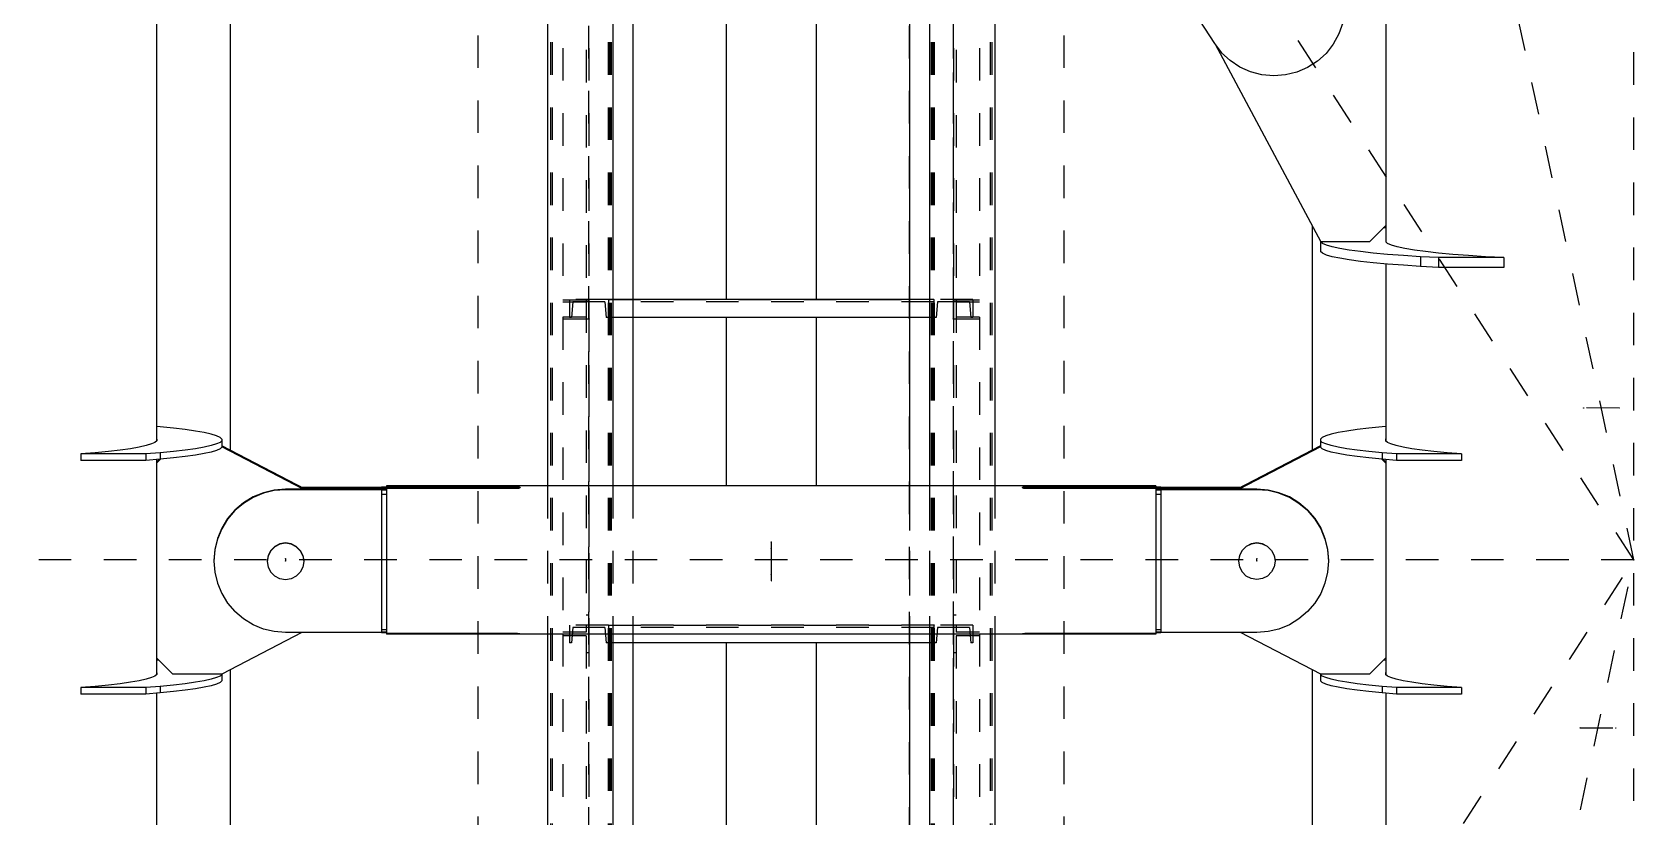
# Model space of a CAD drawing. Header units: millimetres. Extents: x 149919 to 150445, y 136651 to 136866.
# Drawn here: x 150260.593 to 150265.514, y 136724.986 to 136727.397 of the extents above; entities that cross this region are included whole.
import ezdxf

# ---------------------------------------------------------------- set-up
doc = ezdxf.new("R2010")
doc.units = ezdxf.units.MM
doc.header["$LTSCALE"] = 0.25
for name, pattern in [('CENTER', [50.8, 31.75, -6.35, 6.35, -6.35]), ('XKITLINE00', [0]), ('XKITLINE02', [4, 2, -2]), ('XKITLINE03', [6, 3, -1, 1, -1])]:
    doc.linetypes.add(name, pattern=pattern)

# ---------------------------------------------------------------- blocks, each defined once
blk = doc.blocks.new('çatıı')
at = {"color": 8, "linetype": 'CENTER'}
for p, q in [((12370, 7286.23), (12370, 8951.04)), ((12370, 7540.27), (11840, 8360.27)), ((12370, 7540.27), (12195, 8360.27)), ((12015, 6431.43), (12015, 8100.54)), ((12195, 6431.43), (12195, 8100.54)), ((12365.51, 7586.93), (12354.56, 7586.96)), ((12105, 7545.81), (12105, 7535.82)), ((11840, 6720.27), (12370, 7540.27)), ((12370, 7540.27), (11840, 7540.27)), ((11955.8, 7540.63), (11955.8, 7539.92)), ((12105, 7543.85), (12105, 7533.86)), ((12195, 6720.27), (12370, 7540.27)), ((12254.2, 7539.92), (12254.2, 7540.63)), ((12353.51, 7488.7), (12364.46, 7488.67))]:
    blk.add_line(p, q, dxfattribs=at)
at = {"color": 8, "linetype": 'XKITLINE00'}
for p, q in [((11916.2, 8150.56), (11916.2, 7576.88)), ((11938.8, 7906.14), (11938.8, 7573.97)), ((12293.8, 7737.72), (12293.8, 7643.01)), ((12224.49, 7724.76), (12241.17, 7698.95)), ((12091.2, 7714.77), (12091.2, 7620.27)), ((12118.8, 7714.77), (12118.8, 7620.27)), ((12279.4, 7701.87), (12277.67, 7698.72)), ((12280.59, 7705.26), (12279.4, 7701.87)), ((12241.17, 7698.95), (12243.36, 7696.11)), ((12241.37, 7698.69), (12273.8, 7638.03)), ((12277.67, 7698.72), (12275.44, 7695.9)), ((12246, 7693.66), (12243.36, 7696.11)), ((12249, 7691.68), (12246, 7693.66)), ((12272.78, 7693.49), (12269.75, 7691.55)), ((12275.44, 7695.9), (12272.78, 7693.49)), ((12252.29, 7690.22), (12249, 7691.68)), ((12255.77, 7689.31), (12252.29, 7690.22)), ((12259.36, 7688.99), (12255.77, 7689.31)), ((12262.95, 7689.27), (12259.36, 7688.99)), ((12266.44, 7690.13), (12262.95, 7689.27)), ((12269.75, 7691.55), (12266.44, 7690.13)), ((12271.2, 7642.89), (12271.2, 7573.97)), ((12293.8, 7643.01), (12288.8, 7638.03)), ((12293.8, 7643.01), (12293.8, 7637.98)), ((12273.77, 7638.08), (12273.77, 7638)), ((12274.37, 7637.47), (12273.77, 7638)), ((12273.77, 7638), (12273.77, 7635.01)), ((12288.8, 7638.03), (12273.8, 7638.03)), ((12293.8, 7642.33), (12293.04, 7642.26)), ((12293.8, 7638.55), (12293.77, 7638.53)), ((12293.77, 7638.53), (12293.77, 7638)), ((12294.37, 7637.47), (12293.77, 7638)), ((12274.37, 7634.48), (12273.77, 7635.01)), ((12275.56, 7636.94), (12274.37, 7637.47)), ((12275.56, 7633.95), (12274.37, 7634.48)), ((12277.34, 7636.43), (12275.56, 7636.94)), ((12277.34, 7633.44), (12275.56, 7633.95)), ((12279.69, 7635.93), (12277.34, 7636.43)), ((12279.69, 7632.94), (12277.34, 7633.44)), ((12282.59, 7635.45), (12279.69, 7635.93)), ((12282.59, 7632.46), (12279.69, 7632.94)), ((12286.02, 7634.99), (12282.59, 7635.45)), ((12289.95, 7634.55), (12286.02, 7634.99)), ((12294.36, 7634.15), (12289.95, 7634.55)), ((12299.2, 7633.78), (12294.36, 7634.15)), ((12295.56, 7636.94), (12294.37, 7637.47)), ((12297.34, 7636.43), (12295.56, 7636.94)), ((12299.69, 7635.93), (12297.34, 7636.43)), ((12304.44, 7633.44), (12299.2, 7633.78)), ((12302.59, 7635.45), (12299.69, 7635.93)), ((12306.02, 7634.99), (12302.59, 7635.45)), ((12310.04, 7633.14), (12304.44, 7633.44)), ((12304.44, 7633.44), (12304.44, 7630.45)), ((12309.95, 7634.55), (12306.02, 7634.99)), ((12314.36, 7634.15), (12309.95, 7634.55)), ((12330.04, 7633.14), (12310.04, 7633.14)), ((12310.04, 7633.14), (12310.04, 7630.15)), ((12319.2, 7633.78), (12314.36, 7634.15)), ((12324.44, 7633.44), (12319.2, 7633.78)), ((12330.04, 7633.14), (12324.44, 7633.44)), ((12330.04, 7633.14), (12330.04, 7630.15)), ((12286.02, 7632), (12282.59, 7632.46)), ((12289.95, 7631.56), (12286.02, 7632)), ((12294.36, 7631.16), (12289.95, 7631.56)), ((12293.8, 7631.21), (12293.8, 7576.88)), ((12299.2, 7630.79), (12294.36, 7631.16)), ((12304.44, 7630.45), (12299.2, 7630.79)), ((12310.04, 7630.15), (12304.44, 7630.45)), ((12330.04, 7630.15), (12310.04, 7630.15)), ((12091.2, 7614.77), (12091.2, 7563.05)), ((12118.8, 7614.77), (12118.8, 7563.05)), ((11917.34, 7581.13), (11916.2, 7581.22)), ((11921.4, 7580.73), (11917.34, 7581.13)), ((11925.01, 7580.31), (11921.4, 7580.73)), ((11928.16, 7579.86), (11925.01, 7580.31)), ((11930.81, 7579.4), (11928.16, 7579.86)), ((11932.96, 7578.92), (11930.81, 7579.4)), ((11934.59, 7578.42), (11932.96, 7578.92)), ((12277.03, 7578.92), (12275.4, 7578.42)), ((12279.18, 7579.4), (12277.03, 7578.92)), ((12281.83, 7579.86), (12279.18, 7579.4)), ((12284.98, 7580.31), (12281.83, 7579.86)), ((12288.59, 7580.73), (12284.98, 7580.31)), ((12292.65, 7581.13), (12288.59, 7580.73)), ((12293.8, 7581.22), (12292.65, 7581.13)), ((11905.01, 7574.01), (11901.4, 7573.59)), ((11908.16, 7574.46), (11905.01, 7574.01)), ((11910.81, 7574.92), (11908.16, 7574.46)), ((11912.96, 7575.4), (11910.81, 7574.92)), ((11914.59, 7575.9), (11912.96, 7575.4)), ((11915.68, 7576.4), (11914.59, 7575.9)), ((11916.23, 7576.9), (11915.68, 7576.4)), ((11916.23, 7577.41), (11916.2, 7577.44)), ((11916.23, 7577.41), (11916.23, 7576.9)), ((11925.01, 7574.01), (11921.4, 7573.59)), ((11928.16, 7574.46), (11925.01, 7574.01)), ((11930.81, 7574.92), (11928.16, 7574.46)), ((11932.96, 7575.4), (11930.81, 7574.92)), ((11934.59, 7575.9), (11932.96, 7575.4)), ((11934.59, 7573.9), (11932.96, 7573.41)), ((11935.68, 7577.92), (11934.59, 7578.42)), ((11935.68, 7576.4), (11934.59, 7575.9)), ((11935.68, 7574.4), (11934.59, 7573.9)), ((11936.23, 7577.41), (11935.68, 7577.92)), ((11936.23, 7576.9), (11935.68, 7576.4)), ((11936.23, 7574.91), (11935.68, 7574.4)), ((11936.23, 7577.41), (11936.23, 7576.9)), ((11936.23, 7576.9), (11936.23, 7574.91)), ((11961.86, 7562.01), (11936.23, 7575.31)), ((11961.25, 7562.01), (11936.23, 7574.99)), ((12273.76, 7575.31), (12248.13, 7562.01)), ((12273.76, 7574.99), (12248.74, 7562.01)), ((12274.31, 7577.92), (12273.76, 7577.41)), ((12273.76, 7577.41), (12273.76, 7576.9)), ((12273.76, 7576.9), (12273.76, 7574.91)), ((12274.31, 7576.4), (12273.76, 7576.9)), ((12274.31, 7574.4), (12273.76, 7574.91)), ((12275.4, 7578.42), (12274.31, 7577.92)), ((12275.4, 7575.9), (12274.31, 7576.4)), ((12275.4, 7573.9), (12274.31, 7574.4)), ((12277.03, 7575.4), (12275.4, 7575.9)), ((12277.03, 7573.41), (12275.4, 7573.9)), ((12279.18, 7574.92), (12277.03, 7575.4)), ((12281.83, 7574.46), (12279.18, 7574.92)), ((12284.98, 7574.01), (12281.83, 7574.46)), ((12288.59, 7573.59), (12284.98, 7574.01)), ((12293.8, 7577.44), (12293.76, 7577.41)), ((12293.76, 7577.41), (12293.76, 7576.9)), ((12294.31, 7576.4), (12293.76, 7576.9)), ((12295.4, 7575.9), (12294.31, 7576.4)), ((12297.03, 7575.4), (12295.4, 7575.9)), ((12299.18, 7574.92), (12297.03, 7575.4)), ((12301.83, 7574.46), (12299.18, 7574.92)), ((12304.98, 7574.01), (12301.83, 7574.46)), ((12308.59, 7573.59), (12304.98, 7574.01)), ((11897.34, 7573.19), (11892.88, 7572.83)), ((11892.88, 7572.83), (11892.88, 7570.83)), ((11912.88, 7572.83), (11892.88, 7572.83)), ((11912.88, 7570.83), (11892.88, 7570.83)), ((11901.4, 7573.59), (11897.34, 7573.19)), ((11917.34, 7573.19), (11912.88, 7572.83)), ((11912.88, 7572.83), (11912.88, 7570.83)), ((11917.34, 7571.2), (11912.88, 7570.83)), ((11917.38, 7571.2), (11916.2, 7570.02)), ((11917.03, 7571.17), (11916.2, 7570.34)), ((11916.2, 7571.11), (11916.2, 7570.18)), ((11916.2, 7570.18), (11916.2, 7570.02)), ((11916.2, 7570.02), (11916.2, 7510.21)), ((11921.4, 7573.59), (11917.34, 7573.19)), ((11917.34, 7573.19), (11917.34, 7571.2)), ((11921.4, 7571.6), (11917.34, 7571.2)), ((11925.01, 7572.02), (11921.4, 7571.6)), ((11928.16, 7572.46), (11925.01, 7572.02)), ((11930.81, 7572.93), (11928.16, 7572.46)), ((11932.96, 7573.41), (11930.81, 7572.93)), ((12279.18, 7572.93), (12277.03, 7573.41)), ((12281.83, 7572.46), (12279.18, 7572.93)), ((12284.98, 7572.02), (12281.83, 7572.46)), ((12288.59, 7571.6), (12284.98, 7572.02)), ((12292.65, 7573.19), (12288.59, 7573.59)), ((12292.65, 7571.2), (12288.59, 7571.6)), ((12293.8, 7570.02), (12292.61, 7571.2)), ((12292.65, 7573.19), (12292.65, 7571.2)), ((12297.11, 7572.83), (12292.65, 7573.19)), ((12297.11, 7570.83), (12292.65, 7571.2)), ((12293.8, 7570.34), (12292.96, 7571.17)), ((12293.8, 7571.11), (12293.8, 7570.18)), ((12293.8, 7570.18), (12293.8, 7570.02)), ((12293.8, 7570.02), (12293.8, 7510.21)), ((12297.11, 7572.83), (12297.11, 7570.83)), ((12317.11, 7572.83), (12297.11, 7572.83)), ((12317.11, 7570.83), (12297.11, 7570.83)), ((12312.65, 7573.19), (12308.59, 7573.59)), ((12317.11, 7572.83), (12312.65, 7573.19)), ((12317.11, 7572.83), (12317.11, 7570.83)), ((11945.81, 7559.62), (11942.86, 7557.82)), ((11945.81, 7559.46), (11942.86, 7557.66)), ((11949, 7560.94), (11945.81, 7559.62)), ((11949, 7560.78), (11945.81, 7559.46)), ((11952.35, 7561.74), (11949, 7560.94)), ((11952.35, 7561.58), (11949, 7560.78)), ((11955.8, 7562.01), (11952.35, 7561.74)), ((11955.8, 7561.85), (11952.35, 7561.58)), ((11952.35, 7561.74), (11952.35, 7561.58)), ((11986.8, 7562.01), (11955.8, 7562.01)), ((11955.8, 7562.01), (11955.8, 7561.85)), ((11986.8, 7561.85), (11955.8, 7561.85)), ((11985.3, 7562.56), (11960.8, 7562.56)), ((11985.3, 7562.4), (11961.1, 7562.4)), ((11986.8, 7562.62), (11985.3, 7562.62)), ((11985.3, 7562.62), (11985.3, 7562.56)), ((11985.3, 7562.56), (11985.3, 7562.02)), ((11986.8, 7562.43), (11985.3, 7562.43)), ((11986.8, 7562.24), (11985.3, 7562.24)), ((11986.8, 7561.71), (11985.3, 7561.71)), ((11985.3, 7561.71), (11985.3, 7520.14)), ((11986.8, 7560.43), (11985.3, 7560.43)), ((12223.2, 7563.05), (11986.8, 7563.05)), ((11986.8, 7563.05), (11986.8, 7562.18)), ((12026.8, 7562.66), (11986.8, 7562.66)), ((11986.8, 7562.24), (11986.8, 7562.18)), ((11986.8, 7562.18), (11986.8, 7521.67)), ((12026.8, 7562.18), (11986.8, 7562.18)), ((12027.11, 7562.65), (12026.8, 7562.66)), ((12026.8, 7562.66), (12026.8, 7562.18)), ((12027.11, 7562.19), (12026.8, 7562.18)), ((12027.39, 7562.63), (12027.11, 7562.65)), ((12027.11, 7562.65), (12027.11, 7562.19)), ((12027.39, 7562.24), (12027.11, 7562.19)), ((12027.63, 7562.59), (12027.39, 7562.63)), ((12027.63, 7562.31), (12027.39, 7562.24)), ((12027.8, 7562.55), (12027.63, 7562.59)), ((12027.8, 7562.39), (12027.63, 7562.31)), ((12027.88, 7562.5), (12027.8, 7562.55)), ((12027.88, 7562.45), (12027.8, 7562.39)), ((12027.88, 7562.5), (12027.88, 7562.45)), ((12182.19, 7562.55), (12182.11, 7562.5)), ((12182.11, 7562.5), (12182.11, 7562.45)), ((12182.19, 7562.39), (12182.11, 7562.45)), ((12182.36, 7562.59), (12182.19, 7562.55)), ((12182.36, 7562.31), (12182.19, 7562.39)), ((12182.6, 7562.63), (12182.36, 7562.59)), ((12182.6, 7562.24), (12182.36, 7562.31)), ((12182.89, 7562.65), (12182.6, 7562.63)), ((12182.89, 7562.19), (12182.6, 7562.24)), ((12183.2, 7562.66), (12182.89, 7562.65)), ((12182.89, 7562.65), (12182.89, 7562.19)), ((12183.2, 7562.18), (12182.89, 7562.19)), ((12223.2, 7562.66), (12183.2, 7562.66)), ((12183.2, 7562.66), (12183.2, 7562.18)), ((12223.2, 7562.18), (12183.2, 7562.18)), ((12223.2, 7563.05), (12223.2, 7562.18)), ((12224.7, 7562.62), (12223.2, 7562.62)), ((12224.7, 7562.43), (12223.2, 7562.43)), ((12223.2, 7562.24), (12223.2, 7562.18)), ((12224.7, 7562.24), (12223.2, 7562.24)), ((12223.2, 7562.18), (12223.2, 7521.67)), ((12254.2, 7562.01), (12223.2, 7562.01)), ((12254.2, 7561.85), (12223.2, 7561.85)), ((12224.7, 7561.71), (12223.2, 7561.71)), ((12224.7, 7560.43), (12223.2, 7560.43)), ((12224.7, 7562.62), (12224.7, 7562.02)), ((12249.19, 7562.56), (12224.7, 7562.56)), ((12248.89, 7562.4), (12224.7, 7562.4)), ((12224.7, 7561.71), (12224.7, 7520.14)), ((12257.64, 7561.74), (12254.2, 7562.01)), ((12254.2, 7562.01), (12254.2, 7561.85)), ((12257.64, 7561.58), (12254.2, 7561.85)), ((12260.99, 7560.94), (12257.64, 7561.74)), ((12257.64, 7561.74), (12257.64, 7561.58)), ((12260.99, 7560.78), (12257.64, 7561.58)), ((12264.18, 7559.62), (12260.99, 7560.94)), ((12264.18, 7559.46), (12260.99, 7560.78)), ((12267.13, 7557.82), (12264.18, 7559.62)), ((12267.13, 7557.66), (12264.18, 7559.46)), ((11940.24, 7555.59), (11938, 7552.97)), ((11940.24, 7555.43), (11938, 7552.81)), ((11942.86, 7557.82), (11940.24, 7555.59)), ((11942.86, 7557.66), (11940.24, 7555.43)), ((12269.75, 7555.59), (12267.13, 7557.82)), ((12269.75, 7555.43), (12267.13, 7557.66)), ((12269.75, 7555.59), (12271.99, 7552.97)), ((12269.75, 7555.43), (12271.99, 7552.81)), ((11936.19, 7550.03), (11934.87, 7546.85)), ((11936.19, 7549.88), (11934.87, 7546.7)), ((11938, 7552.97), (11936.19, 7550.03)), ((11938, 7552.81), (11936.19, 7549.88)), ((12271.99, 7552.97), (12273.8, 7550.03)), ((12271.99, 7552.81), (12273.8, 7549.88)), ((12273.8, 7550.03), (12275.12, 7546.85)), ((12273.8, 7549.88), (12275.12, 7546.7)), ((11934.87, 7546.85), (11934.07, 7543.51)), ((11934.87, 7546.7), (11934.07, 7543.35)), ((11952.5, 7544.44), (11951.26, 7543.2)), ((11952.5, 7544.37), (11951.26, 7543.14)), ((11952.5, 7544.37), (11951.26, 7543.14)), ((11952.5, 7544.31), (11951.26, 7543.08)), ((11954.06, 7545.23), (11952.5, 7544.44)), ((11954.06, 7545.17), (11952.5, 7544.37)), ((11954.06, 7545.17), (11952.5, 7544.37)), ((11954.06, 7545.1), (11952.5, 7544.31)), ((11955.8, 7545.5), (11954.06, 7545.23)), ((11955.8, 7545.44), (11954.06, 7545.17)), ((11955.8, 7545.44), (11954.06, 7545.17)), ((11955.8, 7545.38), (11954.06, 7545.1)), ((11955.8, 7545.5), (11955.8, 7545.44)), ((11957.53, 7545.23), (11955.8, 7545.5)), ((11957.53, 7545.17), (11955.8, 7545.44)), ((11955.8, 7545.44), (11955.8, 7545.38)), ((11957.53, 7545.17), (11955.8, 7545.44)), ((11957.53, 7545.1), (11955.8, 7545.38)), ((11959.09, 7544.44), (11957.53, 7545.23)), ((11959.09, 7544.37), (11957.53, 7545.17)), ((11959.09, 7544.37), (11957.53, 7545.17)), ((11959.09, 7544.31), (11957.53, 7545.1)), ((11960.33, 7543.2), (11959.09, 7544.44)), ((11960.33, 7543.14), (11959.09, 7544.37)), ((11960.33, 7543.14), (11959.09, 7544.37)), ((11960.33, 7543.08), (11959.09, 7544.31)), ((12250.9, 7544.44), (12249.66, 7543.2)), ((12250.9, 7544.37), (12249.66, 7543.14)), ((12252.46, 7545.23), (12250.9, 7544.44)), ((12252.46, 7545.17), (12250.9, 7544.37)), ((12254.2, 7545.5), (12252.46, 7545.23)), ((12254.2, 7545.44), (12252.46, 7545.17)), ((12254.2, 7545.5), (12254.2, 7545.44)), ((12255.93, 7545.23), (12254.2, 7545.5)), ((12255.93, 7545.17), (12254.2, 7545.44)), ((12257.49, 7544.44), (12255.93, 7545.23)), ((12257.49, 7544.37), (12255.93, 7545.17)), ((12258.73, 7543.2), (12257.49, 7544.44)), ((12258.73, 7543.14), (12257.49, 7544.37)), ((12275.12, 7546.85), (12275.92, 7543.51)), ((12275.12, 7546.7), (12275.92, 7543.35)), ((11934.07, 7543.51), (11933.8, 7540.08)), ((11934.07, 7543.35), (11933.8, 7539.92)), ((11933.8, 7539.92), (11934.07, 7536.49)), ((11950.47, 7541.65), (11950.2, 7539.92)), ((11950.47, 7541.58), (11950.2, 7539.86)), ((11950.47, 7541.58), (11950.2, 7539.86)), ((11950.47, 7541.52), (11950.2, 7539.79)), ((11950.2, 7539.79), (11950.47, 7538.07)), ((11951.26, 7543.2), (11950.47, 7541.65)), ((11951.26, 7543.14), (11950.47, 7541.58)), ((11951.26, 7543.14), (11950.47, 7541.58)), ((11951.26, 7543.08), (11950.47, 7541.52)), ((11960.33, 7543.2), (11961.12, 7541.65)), ((11960.33, 7543.14), (11961.12, 7541.58)), ((11960.33, 7543.14), (11961.12, 7541.58)), ((11960.33, 7543.08), (11961.12, 7541.52)), ((11961.12, 7541.65), (11961.4, 7539.92)), ((11961.12, 7541.58), (11961.4, 7539.86)), ((11961.12, 7541.58), (11961.4, 7539.86)), ((11961.12, 7541.52), (11961.4, 7539.79)), ((11961.4, 7539.79), (11961.12, 7538.07)), ((12248.87, 7541.65), (12248.6, 7539.92)), ((12248.87, 7541.58), (12248.6, 7539.86)), ((12248.6, 7539.86), (12248.87, 7538.13)), ((12249.66, 7543.2), (12248.87, 7541.65)), ((12249.66, 7543.14), (12248.87, 7541.58)), ((12258.73, 7543.2), (12259.52, 7541.65)), ((12258.73, 7543.14), (12259.52, 7541.58)), ((12259.52, 7541.65), (12259.8, 7539.92)), ((12259.52, 7541.58), (12259.8, 7539.86)), ((12259.8, 7539.86), (12259.52, 7538.13)), ((12275.92, 7543.51), (12276.2, 7540.08)), ((12275.92, 7543.35), (12276.2, 7539.92)), ((12276.2, 7539.92), (12275.92, 7536.49)), ((11934.07, 7536.49), (11934.87, 7533.14)), ((11950.47, 7538.07), (11951.26, 7536.51)), ((11952.5, 7535.28), (11951.26, 7536.51)), ((11954.06, 7534.48), (11952.5, 7535.28)), ((11955.8, 7534.21), (11954.06, 7534.48)), ((11957.53, 7534.48), (11955.8, 7534.21)), ((11959.09, 7535.28), (11957.53, 7534.48)), ((11960.33, 7536.51), (11959.09, 7535.28)), ((11961.12, 7538.07), (11960.33, 7536.51)), ((12248.87, 7538.13), (12249.66, 7536.58)), ((12250.9, 7535.34), (12249.66, 7536.58)), ((12252.46, 7534.55), (12250.9, 7535.34)), ((12254.2, 7534.27), (12252.46, 7534.55)), ((12255.93, 7534.55), (12254.2, 7534.27)), ((12257.49, 7535.34), (12255.93, 7534.55)), ((12258.73, 7536.58), (12257.49, 7535.34)), ((12259.52, 7538.13), (12258.73, 7536.58)), ((12275.92, 7536.49), (12275.12, 7533.14)), ((11934.87, 7533.14), (11936.19, 7529.96)), ((11936.19, 7529.96), (11938, 7527.03)), ((12273.8, 7529.96), (12271.99, 7527.03)), ((12275.12, 7533.14), (12273.8, 7529.96)), ((11938, 7527.03), (11940.24, 7524.41)), ((11942.86, 7522.18), (11940.24, 7524.41)), ((12269.75, 7524.41), (12267.13, 7522.18)), ((12271.99, 7527.03), (12269.75, 7524.41)), ((11945.81, 7520.38), (11942.86, 7522.18)), ((11949, 7519.06), (11945.81, 7520.38)), ((11985.3, 7520.14), (11985.3, 7518.11)), ((11986.8, 7521.67), (11986.8, 7517.65)), ((12223.2, 7521.67), (12223.2, 7517.65)), ((12224.7, 7520.14), (12224.7, 7518.11)), ((12264.18, 7520.38), (12260.99, 7519.06)), ((12267.13, 7522.18), (12264.18, 7520.38)), ((11960.8, 7517.99), (11936.2, 7505.23)), ((11952.35, 7518.26), (11949, 7519.06)), ((11955.8, 7517.99), (11952.35, 7518.26)), ((11986.8, 7517.99), (11955.8, 7517.99)), ((11986.8, 7518.85), (11985.3, 7518.85)), ((11986.8, 7518.11), (11985.3, 7518.11)), ((11985.3, 7517.99), (11985.3, 7517.93)), ((11986.8, 7517.93), (11985.3, 7517.93)), ((12026.8, 7517.65), (11986.8, 7517.65)), ((11986.8, 7517.65), (11986.8, 7517.5)), ((12026.8, 7517.52), (11986.8, 7517.52)), ((12223.2, 7517.5), (11986.8, 7517.5)), ((12027.11, 7517.64), (12026.8, 7517.65)), ((12026.8, 7517.65), (12026.8, 7517.52)), ((12027.11, 7517.52), (12026.8, 7517.52)), ((12027.39, 7517.62), (12027.11, 7517.64)), ((12027.11, 7517.64), (12027.11, 7517.52)), ((12027.39, 7517.52), (12027.11, 7517.52)), ((12027.63, 7517.58), (12027.39, 7517.62)), ((12027.63, 7517.52), (12027.39, 7517.52)), ((12027.8, 7517.53), (12027.63, 7517.58)), ((12027.8, 7517.52), (12027.63, 7517.52)), ((12091.2, 7514.77), (12091.2, 7420.27)), ((12118.8, 7514.77), (12118.8, 7420.27)), ((12182.36, 7517.58), (12182.19, 7517.53)), ((12182.36, 7517.52), (12182.19, 7517.52)), ((12182.6, 7517.62), (12182.36, 7517.58)), ((12182.6, 7517.52), (12182.36, 7517.52)), ((12182.89, 7517.64), (12182.6, 7517.62)), ((12182.89, 7517.52), (12182.6, 7517.52)), ((12183.2, 7517.65), (12182.89, 7517.64)), ((12182.89, 7517.64), (12182.89, 7517.52)), ((12183.2, 7517.52), (12182.89, 7517.52)), ((12223.2, 7517.65), (12183.2, 7517.65)), ((12183.2, 7517.65), (12183.2, 7517.52)), ((12223.2, 7517.52), (12183.2, 7517.52)), ((12224.7, 7518.85), (12223.2, 7518.85)), ((12224.7, 7518.11), (12223.2, 7518.11)), ((12254.2, 7517.99), (12223.2, 7517.99)), ((12224.7, 7517.93), (12223.2, 7517.93)), ((12223.2, 7517.65), (12223.2, 7517.52)), ((12223.2, 7517.52), (12223.2, 7517.5)), ((12223.2, 7517.52), (12223.2, 7517.5)), ((12224.7, 7517.99), (12224.7, 7517.93)), ((12273.8, 7505.23), (12249.19, 7517.99)), ((12257.64, 7518.26), (12254.2, 7517.99)), ((12260.99, 7519.06), (12257.64, 7518.26)), ((11916.2, 7510.21), (11916.2, 7505.1)), ((11921.2, 7505.23), (11916.2, 7510.21)), ((12293.8, 7510.21), (12288.8, 7505.23)), ((12293.8, 7510.21), (12293.8, 7505.1)), ((11916.23, 7505.13), (11915.68, 7504.62)), ((11917.03, 7509.38), (11916.2, 7509.44)), ((11916.23, 7505.64), (11916.2, 7505.67)), ((11916.23, 7505.64), (11916.23, 7505.13)), ((11936.2, 7505.23), (11921.2, 7505.23)), ((11936.23, 7505.13), (11935.68, 7504.62)), ((11936.23, 7505.24), (11936.23, 7503.13)), ((11938.8, 7506.57), (11938.8, 7203.35)), ((12271.2, 7506.57), (12271.2, 7437.38)), ((12273.76, 7505.24), (12273.76, 7503.13)), ((12274.31, 7504.62), (12273.76, 7505.13)), ((12288.8, 7505.23), (12273.8, 7505.23)), ((12293.8, 7509.44), (12292.96, 7509.37)), ((12293.8, 7505.67), (12293.76, 7505.64)), ((12293.76, 7505.64), (12293.76, 7505.13)), ((12294.31, 7504.62), (12293.76, 7505.13)), ((11897.34, 7501.42), (11892.88, 7501.05)), ((11892.88, 7501.05), (11892.88, 7499.06)), ((11912.88, 7501.05), (11892.88, 7501.05)), ((11901.4, 7501.81), (11897.34, 7501.42)), ((11905.01, 7502.24), (11901.4, 7501.81)), ((11908.16, 7502.68), (11905.01, 7502.24)), ((11910.81, 7503.15), (11908.16, 7502.68)), ((11912.96, 7503.63), (11910.81, 7503.15)), ((11917.34, 7501.42), (11912.88, 7501.05)), ((11912.88, 7501.05), (11912.88, 7499.06)), ((11914.59, 7504.12), (11912.96, 7503.63)), ((11915.68, 7504.62), (11914.59, 7504.12)), ((11921.4, 7501.81), (11917.34, 7501.42)), ((11917.34, 7501.42), (11917.34, 7499.42)), ((11921.4, 7499.82), (11917.34, 7499.42)), ((11925.01, 7502.24), (11921.4, 7501.81)), ((11925.01, 7500.24), (11921.4, 7499.82)), ((11928.16, 7502.68), (11925.01, 7502.24)), ((11928.16, 7500.69), (11925.01, 7500.24)), ((11930.81, 7503.15), (11928.16, 7502.68)), ((11930.81, 7501.15), (11928.16, 7500.69)), ((11932.96, 7503.63), (11930.81, 7503.15)), ((11932.96, 7501.63), (11930.81, 7501.15)), ((11934.59, 7504.12), (11932.96, 7503.63)), ((11934.59, 7502.13), (11932.96, 7501.63)), ((11935.68, 7504.62), (11934.59, 7504.12)), ((11935.68, 7502.63), (11934.59, 7502.13)), ((11936.23, 7503.13), (11935.68, 7502.63)), ((12274.31, 7502.63), (12273.76, 7503.13)), ((12275.4, 7504.12), (12274.31, 7504.62)), ((12275.4, 7502.13), (12274.31, 7502.63)), ((12277.03, 7503.63), (12275.4, 7504.12)), ((12277.03, 7501.63), (12275.4, 7502.13)), ((12279.18, 7503.15), (12277.03, 7503.63)), ((12279.18, 7501.15), (12277.03, 7501.63)), ((12281.83, 7502.68), (12279.18, 7503.15)), ((12281.83, 7500.69), (12279.18, 7501.15)), ((12284.98, 7502.24), (12281.83, 7502.68)), ((12284.98, 7500.24), (12281.83, 7500.69)), ((12288.59, 7501.81), (12284.98, 7502.24)), ((12288.59, 7499.82), (12284.98, 7500.24)), ((12292.65, 7501.42), (12288.59, 7501.81)), ((12292.65, 7499.42), (12288.59, 7499.82)), ((12292.65, 7501.42), (12292.65, 7499.42)), ((12297.11, 7501.05), (12292.65, 7501.42)), ((12295.4, 7504.12), (12294.31, 7504.62)), ((12297.03, 7503.63), (12295.4, 7504.12)), ((12299.18, 7503.15), (12297.03, 7503.63)), ((12297.11, 7501.05), (12297.11, 7499.06)), ((12317.11, 7501.05), (12297.11, 7501.05)), ((12301.83, 7502.68), (12299.18, 7503.15)), ((12304.98, 7502.24), (12301.83, 7502.68)), ((12308.59, 7501.81), (12304.98, 7502.24)), ((12312.65, 7501.42), (12308.59, 7501.81)), ((12317.11, 7501.05), (12312.65, 7501.42)), ((12317.11, 7501.05), (12317.11, 7499.06)), ((11912.88, 7499.06), (11892.88, 7499.06)), ((11917.34, 7499.42), (11912.88, 7499.06)), ((11916.2, 7499.33), (11916.2, 7286.23)), ((12297.11, 7499.06), (12292.65, 7499.42)), ((12293.8, 7499.33), (12293.8, 7445.07)), ((12317.11, 7499.06), (12297.11, 7499.06))]:
    blk.add_line(p, q, dxfattribs=at)
at = {"color": 7, "linetype": 'XKITLINE00'}
for p, q in [((12036.3, 7919.31), (12036.31, 7563.05)), ((12056.3, 7919.31), (12056.31, 7563.05)), ((12062.5, 7919.31), (12062.5, 7563.05)), ((12147.48, 7842.48), (12147.48, 7563.05)), ((12153.68, 7832.89), (12153.68, 7563.05)), ((12173.68, 7801.95), (12173.68, 7563.05)), ((12147.48, 7620.27), (12062.5, 7620.27)), ((12147.48, 7614.77), (12062.5, 7614.77)), ((12036.31, 7517.53), (12036.31, 7265.82)), ((12056.31, 7517.53), (12056.31, 7278.88)), ((12062.5, 7517.53), (12062.5, 7282.93)), ((12147.48, 7514.77), (12062.5, 7514.77)), ((12147.48, 7517.53), (12147.48, 7338.45)), ((12153.68, 7517.53), (12153.68, 7342.5)), ((12173.68, 7517.53), (12173.68, 7355.56))]:
    blk.add_line(p, q, dxfattribs=at)
at = {"color": 116, "linetype": 'XKITLINE02', "true_color": 0x136734}
for p, q in [((12037.15, 7919.31), (12037.16, 6234.33)), ((12037.69, 7919.31), (12037.69, 6234.33)), ((12054.92, 7919.31), (12054.93, 6234.33)), ((12055, 7919.31), (12055, 6234.33)), ((12055.45, 7919.31), (12055.46, 6234.33)), ((12055.85, 7919.31), (12055.85, 6234.33)), ((12147.48, 7919.31), (12147.48, 6234.33)), ((12153.68, 7919.31), (12153.68, 6234.33)), ((12154.13, 7919.31), (12154.13, 6234.33)), ((12154.53, 7919.31), (12154.53, 6234.33)), ((12154.98, 7919.31), (12154.98, 6234.33)), ((12155.07, 7919.31), (12155.06, 6234.33)), ((12172.3, 7919.31), (12172.3, 6234.33)), ((12172.83, 7919.31), (12172.83, 6234.33)), ((12041, 7717.52), (12041, 7619.49)), ((12048.2, 7716.94), (12048.2, 7614.27)), ((12049, 7717.52), (12049, 7614.27)), ((12160.98, 7717.52), (12160.98, 7614.27)), ((12161.78, 7716.94), (12161.78, 7614.27)), ((12168.98, 7717.52), (12168.98, 7619.49)), ((12049, 7620.07), (12041, 7620.07)), ((12048.2, 7619.49), (12041, 7619.49)), ((12043, 7620.27), (12043, 7614.77)), ((12055, 7620.27), (12043, 7620.27)), ((12043, 7620.27), (12043, 7614.77)), ((12044.07, 7619.57), (12043.68, 7614.77)), ((12044.07, 7619.57), (12043.68, 7614.77)), ((12053.94, 7619.57), (12044.07, 7619.57)), ((12049, 7620.09), (12048.2, 7620.09)), ((12048.2, 7620.09), (12048.2, 7518.11)), ((12049, 7620.09), (12049, 7517.52)), ((12053.94, 7619.57), (12054.32, 7614.77)), ((12053.94, 7619.57), (12054.32, 7614.77)), ((12055, 7620.27), (12055, 7614.77)), ((12062.5, 7620.27), (12055, 7620.27)), ((12055, 7620.27), (12055, 7614.77)), ((12055, 7620.27), (12055, 7614.77)), ((12154.98, 7619.57), (12055, 7619.57)), ((12154.98, 7620.27), (12147.48, 7620.27)), ((12154.98, 7620.27), (12154.98, 7614.77)), ((12154.98, 7620.27), (12154.98, 7614.77)), ((12166.98, 7620.27), (12154.98, 7620.27)), ((12154.98, 7620.27), (12154.98, 7614.77)), ((12156.05, 7619.57), (12155.66, 7614.77)), ((12156.05, 7619.57), (12155.66, 7614.77)), ((12165.92, 7619.57), (12156.05, 7619.57)), ((12160.98, 7620.09), (12160.98, 7517.52)), ((12161.78, 7620.09), (12160.98, 7620.09)), ((12168.98, 7620.07), (12160.98, 7620.07)), ((12161.78, 7620.09), (12161.78, 7518.11)), ((12168.98, 7619.49), (12161.78, 7619.49)), ((12165.92, 7619.57), (12166.3, 7614.77)), ((12165.92, 7619.57), (12166.3, 7614.77)), ((12166.98, 7620.27), (12166.98, 7614.77)), ((12166.98, 7620.27), (12166.98, 7614.77)), ((12048.2, 7614.84), (12041, 7614.84)), ((12041, 7614.84), (12041, 7517.52)), ((12049, 7614.26), (12041, 7614.26)), ((12043.68, 7614.77), (12043, 7614.77)), ((12049, 7614.27), (12048.2, 7614.27)), ((12055, 7614.77), (12054.32, 7614.77)), ((12062.5, 7614.77), (12055, 7614.77)), ((12154.98, 7614.77), (12147.48, 7614.77)), ((12155.66, 7614.77), (12154.98, 7614.77)), ((12161.78, 7614.27), (12160.98, 7614.27)), ((12168.98, 7614.26), (12160.98, 7614.26)), ((12168.98, 7614.84), (12161.78, 7614.84)), ((12166.98, 7614.77), (12166.3, 7614.77)), ((12168.98, 7614.84), (12168.98, 7517.52)), ((12036.31, 7563.05), (12036.31, 7517.53)), ((12049, 7562.39), (12049, 7517.52)), ((12056.31, 7563.05), (12056.31, 7517.53)), ((12062.5, 7563.05), (12062.5, 7517.53)), ((12147.48, 7563.05), (12147.48, 7517.53)), ((12153.68, 7563.05), (12153.68, 7517.53)), ((12173.68, 7563.05), (12173.68, 7517.53)), ((12043, 7520.27), (12043, 7514.77)), ((12055, 7520.27), (12043, 7520.27)), ((12043, 7520.27), (12043, 7514.77)), ((12044.07, 7519.57), (12043.68, 7514.77)), ((12044.07, 7519.57), (12043.68, 7514.77)), ((12053.94, 7519.57), (12044.07, 7519.57)), ((12049, 7523.35), (12048.2, 7523.35)), ((12053.94, 7519.57), (12054.32, 7514.77)), ((12053.94, 7519.57), (12054.32, 7514.77)), ((12055, 7520.27), (12055, 7514.77)), ((12154.98, 7520.27), (12055, 7520.27)), ((12055, 7520.27), (12055, 7514.77)), ((12055, 7520.27), (12055, 7514.77)), ((12154.98, 7519.57), (12055, 7519.57)), ((12154.98, 7520.27), (12154.98, 7514.77)), ((12154.98, 7520.27), (12154.98, 7514.77)), ((12166.98, 7520.27), (12154.98, 7520.27)), ((12154.98, 7520.27), (12154.98, 7514.77)), ((12156.05, 7519.57), (12155.66, 7514.77)), ((12156.05, 7519.57), (12155.66, 7514.77)), ((12165.92, 7519.57), (12156.05, 7519.57)), ((12161.78, 7523.35), (12160.98, 7523.35)), ((12165.92, 7519.57), (12166.3, 7514.77)), ((12165.92, 7519.57), (12166.3, 7514.77)), ((12166.98, 7520.27), (12166.98, 7514.77)), ((12166.98, 7520.27), (12166.98, 7514.77)), ((12048.2, 7518.11), (12041, 7518.11)), ((12049, 7517.52), (12041, 7517.52)), ((12041, 7517.52), (12041, 7419.49)), ((12049, 7517.52), (12041, 7517.52)), ((12048.2, 7516.94), (12041, 7516.94)), ((12043.68, 7514.77), (12043, 7514.77)), ((12048.2, 7516.94), (12048.2, 7414.27)), ((12049, 7517.52), (12049, 7414.27)), ((12055, 7514.77), (12054.32, 7514.77)), ((12062.5, 7514.77), (12055, 7514.77)), ((12154.98, 7514.77), (12147.48, 7514.77)), ((12155.66, 7514.77), (12154.98, 7514.77)), ((12160.98, 7517.52), (12160.98, 7414.27)), ((12168.98, 7517.52), (12160.98, 7517.52)), ((12168.98, 7517.52), (12160.98, 7517.52)), ((12168.98, 7518.11), (12161.78, 7518.11)), ((12161.78, 7516.94), (12161.78, 7414.27)), ((12168.98, 7516.94), (12161.78, 7516.94)), ((12166.98, 7514.77), (12166.3, 7514.77)), ((12168.98, 7517.52), (12168.98, 7419.49)), ((12049, 7511.72), (12048.2, 7511.72)), ((12161.78, 7511.72), (12160.98, 7511.72))]:
    blk.add_line(p, q, dxfattribs=at)
at = {"color": 1, "linetype": 'XKITLINE03'}
for p, q in [((12049.01, 6234.33), (12049, 7919.31)), ((12055, 7919.31), (12055, 6234.33)), ((12147.48, 6234.33), (12147.48, 7919.31)), ((12160.98, 6234.33), (12160.98, 7919.31)), ((12049, 7717.52), (12049, 7620.07)), ((12160.98, 7620.07), (12160.98, 7717.52)), ((12055, 7620.27), (12154.98, 7620.27)), ((12055, 7620.27), (12055, 7620.27)), ((12154.98, 7620.27), (12154.98, 7620.27)), ((12049, 7614.26), (12049, 7517.52)), ((12160.98, 7517.52), (12160.98, 7614.26)), ((12055, 7520.27), (12154.98, 7520.27)), ((12055, 7520.27), (12055, 7520.27)), ((12154.98, 7520.27), (12154.98, 7520.27)), ((12049, 7517.52), (12049, 7420.07)), ((12160.98, 7420.07), (12160.98, 7517.52))]:
    blk.add_line(p, q, dxfattribs=at)
at = {"color": 1, "linetype": 'XKITLINE00'}
for centre in [(12049, 7620.07), (12055, 7620.27), (12055, 7620.27), (12154.98, 7620.27), (12154.98, 7620.27), (12160.98, 7620.07), (12049, 7614.26), (12160.98, 7614.26), (12055, 7520.27), (12055, 7520.27), (12154.98, 7520.27), (12154.98, 7520.27), (12049, 7517.52), (12049, 7517.52), (12160.98, 7517.52), (12160.98, 7517.52)]:
    blk.add_circle(centre, 0.05, dxfattribs=at)
at = {"color": 8, "linetype": 'XKITLINE00'}
for centre in [(12354.56, 7586.96), (12365.51, 7586.93), (12105, 7545.81), (11955.8, 7540.63), (11955.8, 7539.92), (12105, 7543.85), (12254.2, 7540.63), (12254.2, 7539.92), (12370, 7540.27), (12370, 7540.27), (12370, 7540.27), (12370, 7540.27), (12370, 7540.27), (12105, 7535.82), (12105, 7533.86), (12353.51, 7488.7), (12364.46, 7488.67)]:
    blk.add_circle(centre, 0.05, dxfattribs=at)

msp = doc.modelspace()

# ---------------------------------------------------------------- block references
at = {"xscale": 0.009999943142843078, "yscale": 0.009999943142843078, "zscale": 0.009999943142843078}
msp.add_blockref('çatıı', (150141.8141, 136650.3731), dxfattribs=at)

doc.saveas('drawing.dxf')
